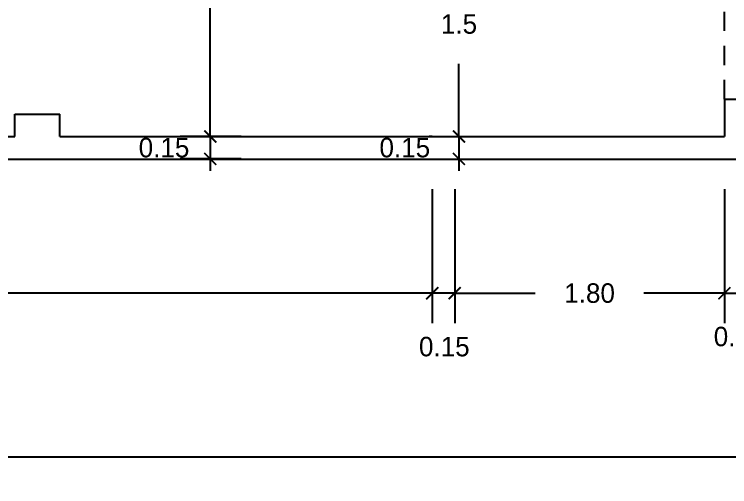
# Model space of a CAD drawing. Header units: millimetres. Extents: x 223 to 336, y 70 to 137.
# Drawn here: x 309.44 to 314.216, y 120.476 to 123.628 of the extents above; entities that cross this region are included whole.
import ezdxf

# ---------------------------------------------------------------- set-up
doc = ezdxf.new("R2010")
doc.units = ezdxf.units.MM
doc.linetypes.add('HIDDEN', pattern=[9.525, 6.35, -3.175])
doc.layers.add('COTAS', color=3, linetype='Continuous', lineweight=9)
doc.layers.add('MUROS', color=5, linetype='Continuous')
doc.layers.add('PROYECCIONES', color=6, linetype='HIDDEN')
doc.dimstyles.new('ISO-25', dxfattribs={"dimtxt": 0.13, "dimasz": 0.08, "dimexe": 0.2, "dimexo": 0.2, "dimgap": 0.2, "dimtad": 0, "dimtih": 1, "dimtoh": 1, "dimdec": 3, "dimdsep": 46, "dimtxsty": 'Standard', "dimblk": 'ARCHTICK', "dimcen": 3, "dimadec": 0, "dimazin": 0, "dimtfac": 1, "dimtdec": 3, "dimtmove": 0, "dimatfit": 3, "dimldrblk": 'ARCHTICK', "dimfxl": 1, "dimarcsym": 0})

# ---------------------------------------------------------------- blocks, each defined once
blk = doc.blocks.new('_ARCHTICK')
at = {"color": 0, "linetype": 'ByBlock', "const_width": 0.15}
blk.add_lwpolyline([(-0.5, -0.5), (0.5, 0.5)], dxfattribs=at)
blk = doc.blocks.new('*D318')
at = {"layer": 'COTAS', "color": 0, "lineweight": -2, "ltscale": 0.05, "transparency": 16777216}
for p, q in [((298.285, 121.981), (298.285, 120.4762)), ((334.345, 121.981), (334.345, 120.4762)), ((298.285, 120.6762), (315.8658, 120.6762)), ((334.345, 120.6762), (316.7642, 120.6762))]:
    blk.add_line(p, q, dxfattribs=at)
at = {"layer": 'Defpoints', "color": 0, "ltscale": 0.05, "transparency": 16777216}
for p in [(298.285, 122.181), (334.345, 122.181), (334.345, 120.6762)]:
    blk.add_point(p, dxfattribs=at)
at = {"layer": 'COTAS', "color": 0, "lineweight": -2, "ltscale": 0.05, "transparency": 16777216, "xscale": 0.08, "yscale": 0.08, "zscale": 0.08, "rotation": 180}
blk.add_blockref('_ARCHTICK', (298.285, 120.6762), dxfattribs=at)
at = {"layer": 'COTAS', "color": 0, "lineweight": -2, "ltscale": 0.05, "transparency": 16777216, "xscale": 0.08, "yscale": 0.08, "zscale": 0.08}
blk.add_blockref('_ARCHTICK', (334.345, 120.6762), dxfattribs=at)
at = {"layer": 'COTAS', "color": 0, "ltscale": 0.05, "transparency": 16777216, "insert": (316.315, 120.6762), "char_height": 0.13, "attachment_point": 5}
blk.add_mtext('36.06', dxfattribs=at)
blk = doc.blocks.new('*D334')
at = {"layer": 'COTAS', "color": 0, "lineweight": -2, "ltscale": 0.05, "transparency": 16777216}
for p, q in [((312.2302, 122.4625), (312.2302, 121.5667)), ((305.5466, 122.1306), (305.5466, 121.5667)), ((305.5466, 121.7667), (308.4934, 121.7667)), ((312.2302, 121.7667), (309.2834, 121.7667))]:
    blk.add_line(p, q, dxfattribs=at)
at = {"layer": 'Defpoints', "color": 0, "ltscale": 0.05, "transparency": 16777216}
for p in [(312.2302, 122.6625), (305.5466, 122.3306), (305.5466, 121.7667)]:
    blk.add_point(p, dxfattribs=at)
at = {"layer": 'COTAS', "color": 0, "lineweight": -2, "ltscale": 0.05, "transparency": 16777216, "xscale": 0.08, "yscale": 0.08, "zscale": 0.08, "rotation": 180}
blk.add_blockref('_ARCHTICK', (305.5466, 121.7667), dxfattribs=at)
at = {"layer": 'COTAS', "color": 0, "lineweight": -2, "ltscale": 0.05, "transparency": 16777216, "xscale": 0.08, "yscale": 0.08, "zscale": 0.08}
blk.add_blockref('_ARCHTICK', (312.2302, 121.7667), dxfattribs=at)
at = {"layer": 'COTAS', "color": 0, "ltscale": 0.05, "transparency": 16777216, "insert": (308.8884, 121.7667), "char_height": 0.13, "attachment_point": 5}
blk.add_mtext('5.95', dxfattribs=at)
blk = doc.blocks.new('*D340')
at = {"layer": 'COTAS', "color": 0, "lineweight": -2, "ltscale": 0.05, "transparency": 16777216}
for p, q in [((310.7485, 122.8128), (310.7485, 122.8928)), ((310.9548, 122.8128), (310.5485, 122.8128)), ((310.7485, 122.8128), (310.7485, 122.6628)), ((310.7485, 122.8128), (310.7485, 122.6628)), ((310.9548, 122.6628), (310.5485, 122.6628)), ((310.7485, 122.6628), (310.7485, 122.5828))]:
    blk.add_line(p, q, dxfattribs=at)
at = {"layer": 'Defpoints', "color": 0, "ltscale": 0.05, "transparency": 16777216}
for p in [(311.1548, 122.8128), (310.7485, 122.6628), (311.1548, 122.6628)]:
    blk.add_point(p, dxfattribs=at)
at = {"layer": 'COTAS', "color": 0, "lineweight": -2, "ltscale": 0.05, "transparency": 16777216, "xscale": 0.08, "yscale": 0.08, "zscale": 0.08}
for p, rotation in [((310.7485, 122.8128), 270), ((310.7485, 122.6628), 90)]:
    blk.add_blockref('_ARCHTICK', p, dxfattribs=dict(at, rotation=rotation))
at = {"layer": 'COTAS', "color": 0, "ltscale": 0.05, "transparency": 16777216, "insert": (310.4398, 122.7378), "char_height": 0.13, "attachment_point": 5}
blk.add_mtext('0.15', dxfattribs=at)
blk = doc.blocks.new('*D331')
at = {"layer": 'COTAS', "color": 0, "lineweight": -2, "ltscale": 0.05, "transparency": 16777216}
for p, q in [((310.9548, 126.1628), (310.5485, 126.1628)), ((310.7485, 126.1628), (310.7485, 125.0871)), ((310.7485, 122.8128), (310.7485, 124.5571)), ((310.9548, 122.8128), (310.5485, 122.8128))]:
    blk.add_line(p, q, dxfattribs=at)
at = {"layer": 'Defpoints', "color": 0, "ltscale": 0.05, "transparency": 16777216}
for p in [(311.1548, 126.1628), (310.7485, 122.8128), (311.1548, 122.8128)]:
    blk.add_point(p, dxfattribs=at)
at = {"layer": 'COTAS', "color": 0, "lineweight": -2, "ltscale": 0.05, "transparency": 16777216, "xscale": 0.08, "yscale": 0.08, "zscale": 0.08}
for p, rotation in [((310.7485, 126.1628), 90), ((310.7485, 122.8128), 270)]:
    blk.add_blockref('_ARCHTICK', p, dxfattribs=dict(at, rotation=rotation))
at = {"layer": 'COTAS', "color": 0, "ltscale": 0.05, "transparency": 16777216, "insert": (310.7485, 124.8221), "char_height": 0.13, "attachment_point": 5}
blk.add_mtext('3.35', dxfattribs=at)
blk = doc.blocks.new('*D456')
at = {"layer": 'COTAS', "color": 0, "lineweight": -2, "ltscale": 0.05, "transparency": 16777216}
for p, q in [((314.1807, 122.4625), (314.1807, 121.5672)), ((314.3307, 122.4625), (314.3307, 121.5672)), ((314.1807, 121.7672), (314.1007, 121.7672)), ((314.1807, 121.7672), (314.3307, 121.7672)), ((314.3307, 121.7672), (314.4107, 121.7672))]:
    blk.add_line(p, q, dxfattribs=at)
at = {"layer": 'Defpoints', "color": 0, "ltscale": 0.05, "transparency": 16777216}
for p in [(314.1807, 122.6625), (314.3307, 122.6625), (314.3307, 121.7672)]:
    blk.add_point(p, dxfattribs=at)
at = {"layer": 'COTAS', "color": 0, "lineweight": -2, "ltscale": 0.05, "transparency": 16777216, "xscale": 0.08, "yscale": 0.08, "zscale": 0.08}
blk.add_blockref('_ARCHTICK', (314.1807, 121.7672), dxfattribs=at)
at = {"layer": 'COTAS', "color": 0, "lineweight": -2, "ltscale": 0.05, "transparency": 16777216, "xscale": 0.08, "yscale": 0.08, "zscale": 0.08, "rotation": 180}
blk.add_blockref('_ARCHTICK', (314.3307, 121.7672), dxfattribs=at)
at = {"layer": 'COTAS', "color": 0, "ltscale": 0.05, "transparency": 16777216, "insert": (314.2783, 121.4774), "char_height": 0.13, "attachment_point": 5}
blk.add_mtext('0.15', dxfattribs=at)
blk = doc.blocks.new('*D336')
at = {"layer": 'COTAS', "color": 0, "lineweight": -2, "ltscale": 0.05, "transparency": 16777216}
for p, q in [((312.3802, 122.4625), (312.3802, 121.5672)), ((314.1807, 122.4625), (314.1807, 121.5672)), ((312.3802, 121.7672), (312.9179, 121.7672)), ((314.1807, 121.7672), (313.6429, 121.7672))]:
    blk.add_line(p, q, dxfattribs=at)
at = {"layer": 'Defpoints', "color": 0, "ltscale": 0.05, "transparency": 16777216}
for p in [(312.3802, 122.6625), (314.1807, 122.6625), (312.3802, 121.7672)]:
    blk.add_point(p, dxfattribs=at)
at = {"layer": 'COTAS', "color": 0, "lineweight": -2, "ltscale": 0.05, "transparency": 16777216, "xscale": 0.08, "yscale": 0.08, "zscale": 0.08, "rotation": 180}
blk.add_blockref('_ARCHTICK', (312.3802, 121.7672), dxfattribs=at)
at = {"layer": 'COTAS', "color": 0, "lineweight": -2, "ltscale": 0.05, "transparency": 16777216, "xscale": 0.08, "yscale": 0.08, "zscale": 0.08}
blk.add_blockref('_ARCHTICK', (314.1807, 121.7672), dxfattribs=at)
at = {"layer": 'COTAS', "color": 0, "ltscale": 0.05, "transparency": 16777216, "insert": (313.2804, 121.7672), "char_height": 0.13, "attachment_point": 5}
blk.add_mtext('1.80', dxfattribs=at)
blk = doc.blocks.new('*D337')
at = {"layer": 'COTAS', "color": 0, "lineweight": -2, "ltscale": 0.05, "transparency": 16777216}
for p, q in [((312.2302, 122.4625), (312.2302, 121.5672)), ((312.3802, 122.4625), (312.3802, 121.5672)), ((312.2302, 121.7672), (312.1502, 121.7672)), ((312.3802, 121.7672), (312.2302, 121.7672)), ((312.3802, 121.7672), (312.4602, 121.7672))]:
    blk.add_line(p, q, dxfattribs=at)
at = {"layer": 'Defpoints', "color": 0, "ltscale": 0.05, "transparency": 16777216}
for p in [(312.2302, 122.6625), (312.3802, 122.6625), (312.2302, 121.7672)]:
    blk.add_point(p, dxfattribs=at)
at = {"layer": 'COTAS', "color": 0, "lineweight": -2, "ltscale": 0.05, "transparency": 16777216, "xscale": 0.08, "yscale": 0.08, "zscale": 0.08}
blk.add_blockref('_ARCHTICK', (312.2302, 121.7672), dxfattribs=at)
at = {"layer": 'COTAS', "color": 0, "lineweight": -2, "ltscale": 0.05, "transparency": 16777216, "xscale": 0.08, "yscale": 0.08, "zscale": 0.08, "rotation": 180}
blk.add_blockref('_ARCHTICK', (312.3802, 121.7672), dxfattribs=at)
at = {"layer": 'COTAS', "color": 0, "ltscale": 0.05, "transparency": 16777216, "insert": (312.3107, 121.4101), "char_height": 0.13, "attachment_point": 5}
blk.add_mtext('0.15', dxfattribs=at)
blk = doc.blocks.new('*D339')
at = {"layer": 'COTAS', "color": 0, "lineweight": -2, "ltscale": 0.05, "transparency": 16777216}
for p, q in [((312.4087, 122.8128), (312.4087, 122.8928)), ((312.2306, 122.8128), (312.2087, 122.8128)), ((312.4087, 122.8128), (312.4087, 122.6628)), ((312.4087, 122.8128), (312.4087, 122.6628)), ((312.4087, 122.6628), (312.4087, 122.5828))]:
    blk.add_line(p, q, dxfattribs=at)
at = {"layer": 'Defpoints', "color": 0, "ltscale": 0.05, "transparency": 16777216}
for p in [(312.4306, 122.8128), (312.4087, 122.6628), (312.4087, 122.6628)]:
    blk.add_point(p, dxfattribs=at)
at = {"layer": 'COTAS', "color": 0, "lineweight": -2, "ltscale": 0.05, "transparency": 16777216, "xscale": 0.08, "yscale": 0.08, "zscale": 0.08}
for p, rotation in [((312.4087, 122.8128), 270), ((312.4087, 122.6628), 90)]:
    blk.add_blockref('_ARCHTICK', p, dxfattribs=dict(at, rotation=rotation))
at = {"layer": 'COTAS', "color": 0, "ltscale": 0.05, "transparency": 16777216, "insert": (312.0471, 122.7378), "char_height": 0.13, "attachment_point": 5}
blk.add_mtext('0.15', dxfattribs=at)
blk = doc.blocks.new('*D338')
at = {"layer": 'COTAS', "color": 0, "lineweight": -2, "ltscale": 0.05, "transparency": 16777216}
for p, q in [((312.2306, 124.3128), (312.2087, 124.3128)), ((312.4087, 124.3128), (312.4087, 123.8278)), ((312.4087, 122.8128), (312.4087, 123.2978)), ((312.2306, 122.8128), (312.2087, 122.8128))]:
    blk.add_line(p, q, dxfattribs=at)
at = {"layer": 'Defpoints', "color": 0, "ltscale": 0.05, "transparency": 16777216}
for p in [(312.4306, 124.3128), (312.4087, 122.8128), (312.4306, 122.8128)]:
    blk.add_point(p, dxfattribs=at)
at = {"layer": 'COTAS', "color": 0, "lineweight": -2, "ltscale": 0.05, "transparency": 16777216, "xscale": 0.08, "yscale": 0.08, "zscale": 0.08}
for p, rotation in [((312.4087, 124.3128), 90), ((312.4087, 122.8128), 270)]:
    blk.add_blockref('_ARCHTICK', p, dxfattribs=dict(at, rotation=rotation))
at = {"layer": 'COTAS', "color": 0, "ltscale": 0.05, "transparency": 16777216, "insert": (312.4087, 123.5628), "char_height": 0.13, "attachment_point": 5}
blk.add_mtext('1.5', dxfattribs=at)

msp = doc.modelspace()

# ---------------------------------------------------------------- linework, layer by layer
at = {"layer": 'MUROS', "ltscale": 0.05}
msp.add_line((314.18064, 123.06281), (314.18064, 122.81281), dxfattribs=at)
at = {"layer": 'MUROS'}
for p, q in [((314.18064, 123.06281), (314.43064, 123.06281)), ((309.445, 122.81281), (309.445, 122.96281)), ((309.445, 122.86281), (309.445, 122.96281)), ((309.445, 122.96281), (309.745, 122.96281)), ((309.445, 122.96281), (309.745, 122.96281)), ((309.745, 122.81281), (309.745, 122.96281)), ((309.745, 122.86281), (309.745, 122.96281)), ((305.54661, 122.81234), (309.445, 122.81281)), ((309.745, 122.81281), (314.18064, 122.81281)), ((305.24661, 122.66234), (325.98064, 122.66281))]:
    msp.add_line(p, q, dxfattribs=at)
at = {"layer": 'PROYECCIONES', "ltscale": 0.02}
msp.add_line((314.18064, 123.06281), (314.18064, 124.31281), dxfattribs=at)

# ---------------------------------------------------------------- dimensions: what is measured, and where the dimension line sits
at = {"layer": 'COTAS', "ltscale": 0.05}
for base, p1, p2, picture, middle in [((310.74848, 122.81281), (311.1548, 126.16281), (311.1548, 122.81281), '*D331', (310.74848, 124.82211)), ((310.74848, 122.66281), (311.1548, 122.81281), (311.1548, 122.66281), '*D340', (310.43984, 122.73781)), ((312.40872, 122.66281), (312.43064, 122.81281), (312.40872, 122.66281), '*D339', (312.04707, 122.73781))]:
    dim = msp.add_linear_dim(base=base, p1=p1, p2=p2, angle=90, dimstyle='ISO-25', override={"dimscale": 1, "dimtmove": 1}, dxfattribs=at)
    dim.commit()
    dim.dimension.update_dxf_attribs({"geometry": picture, "text_midpoint": middle, "dimtype": 160})
dim = msp.add_linear_dim(base=(312.40872, 122.81281), p1=(312.43064, 124.31281), p2=(312.43064, 122.81281), angle=90, dimstyle='ISO-25', override={"dimscale": 1}, dxfattribs=at)
dim.commit()
dim.dimension.update_dxf_attribs({"geometry": '*D338', "text_midpoint": (312.40872, 123.56281)})
for base, p1, p2, text, picture, middle in [((305.54661, 121.7667), (312.23019, 122.6625), (305.54661, 122.33057), '5.95', '*D334', (308.8884, 121.7667)), ((312.38019, 121.76717), (314.18066, 122.66254), (312.38019, 122.6625), '1.80', '*D336', (313.28042, 121.76717))]:
    dim = msp.add_linear_dim(base=base, p1=p1, p2=p2, text=text, dimstyle='ISO-25', override={"dimscale": 1, "dimtmove": 1}, dxfattribs=at)
    dim.commit()
    dim.dimension.update_dxf_attribs({"geometry": picture, "text_midpoint": middle})
for base, p1, p2, picture, middle in [((312.23019, 121.76717), (312.38019, 122.6625), (312.23019, 122.6625), '*D337', (312.31068, 121.41012)), ((314.33067, 121.76717), (314.18067, 122.66254), (314.33067, 122.66255), '*D456', (314.27831, 121.47744))]:
    dim = msp.add_linear_dim(base=base, p1=p1, p2=p2, dimstyle='ISO-25', override={"dimscale": 1, "dimtmove": 1}, dxfattribs=at)
    dim.commit()
    dim.dimension.update_dxf_attribs({"geometry": picture, "text_midpoint": middle, "dimtype": 160})
dim = msp.add_linear_dim(base=(334.345, 120.67623), p1=(298.285, 122.18104), p2=(334.345, 122.18104), dimstyle='ISO-25', override={"dimscale": 1}, dxfattribs=at)
dim.commit()
dim.dimension.update_dxf_attribs({"geometry": '*D318', "text_midpoint": (316.315, 120.67623)})

doc.saveas('drawing.dxf')
